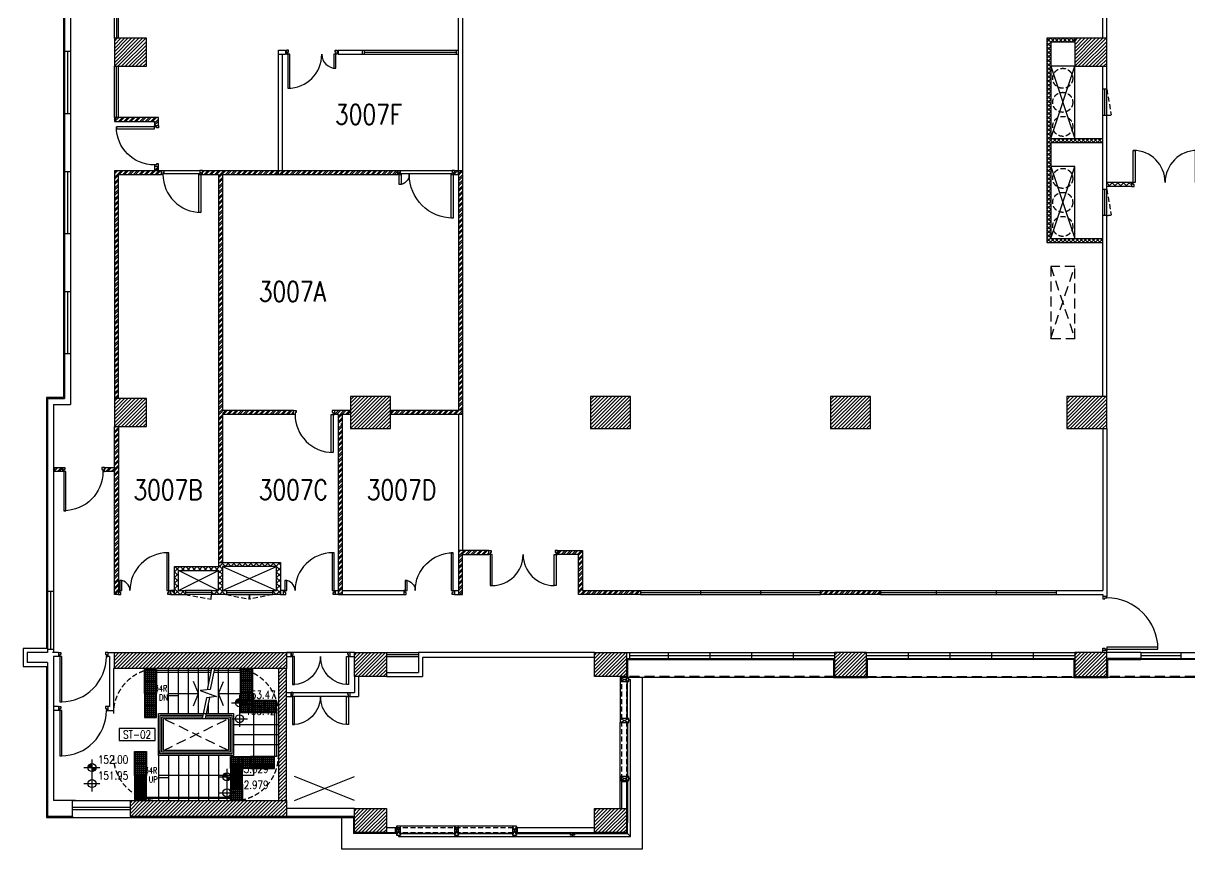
# Model space of a CAD drawing. Header units: millimetres. Extents: x -68474 to 336700, y -113450 to 53663.
# Drawn here: x 268350 to 297498, y -47675 to -27051 of the extents above; entities that cross this region are included whole.
import ezdxf
from ezdxf.enums import TextEntityAlignment as Align

# ---------------------------------------------------------------- set-up
doc = ezdxf.new("R2010")
doc.units = ezdxf.units.MM
doc.header["$LTSCALE"] = 1000
doc.linetypes.add('HIDDEN', pattern=[0.375, 0.25, -0.125])
doc.linetypes.add('HIDDEN2', pattern=[0.1875, 0.125, -0.0625])
for name, color, linetype in [('HATCH', 8, 'Continuous'), ('newL', 4, 'Continuous'), ('REF_LEV147-167$0$RLP315', 1, 'Continuous'), ('RLP032_S', 2, 'Continuous'), ('RLP046_T20', 3, 'Continuous'), ('RLP064_C51', 51, 'Continuous'), ('RLP223', 4, 'Continuous'), ('RLP223_C', 1, 'Continuous'), ('RLP223_H', 8, 'Continuous'), ('RLP240', 1, 'Continuous'), ('RLP280', 6, 'Continuous'), ('RLP314', 9, 'Continuous'), ('RLP315', 1, 'Continuous'), ('RLP340', 9, 'Continuous'), ('RLP383', 9, 'Continuous'), ('RLP390_C1', 1, 'Continuous'), ('RLP390_C2', 2, 'Continuous'), ('RLP390_C3', 3, 'Continuous'), ('RLP390_C9', 9, 'Continuous'), ('RLP390_S', 1, 'HIDDEN2'), ('RLP430_TAC', 8, 'Continuous'), ('RLP661', 1, 'Continuous'), ('RLP740', 1, 'Continuous')]:
    doc.layers.add(name, color=color, linetype=linetype)
doc.styles.add('RLP-SIMPLEX', font='SIMPLEX.shx', dxfattribs={"width": 0.8})
pattern_1 = [(45, (271025, -42775), (-67.3519, 67.3519), []), (45, (271069.9, -42775), (-67.3519, 67.3519), [])]
pattern_2 = [(45, (271025, -42875), (-67.3519, 67.3519), []), (45, (271069.9, -42875), (-67.3519, 67.3519), [])]
pattern_3 = [(45, (270625, -29605), (-67.352, 67.352), []), (45, (270669.9, -29605), (-67.352, 67.352), [])]
pattern_4 = [(45, (273325, -37069.67), (-67.3519, 67.3519), []), (45, (273369.9, -37069.67), (-67.3519, 67.3519), [])]

# ---------------------------------------------------------------- blocks, each defined once
blk = doc.blocks.new('LEV')
for p, q in [((-2, 0), (2, 0)), ((0, 2), (0, -2))]:
    blk.add_line(p, q)
blk.add_circle((0, 0), 1)
blk = doc.blocks.new('S-LEV')
blk.add_blockref('LEV', (0, 0))
at = {"style": 'RLP-SIMPLEX', "width": 0.8}
blk.add_attdef('SFL', (1.5, 1), '', height=2, dxfattribs=at)
blk = doc.blocks.new('LEV1')
for p, q in [((-2, 0), (2, 0)), ((-1, 0.05), (0, 0.05)), ((-0.99, 0.15), (0, 0.15)), ((-0.97, 0.25), (0, 0.25)), ((0, 2), (0, -2)), ((1, -0.05), (0, -0.05)), ((0.99, -0.15), (0, -0.15)), ((0.97, -0.25), (0, -0.25)), ((0.94, -0.35), (0, -0.35)), ((0.9, -0.45), (0, -0.45)), ((0.84, -0.55), (0, -0.55)), ((0.76, -0.65), (0, -0.65)), ((0.67, -0.75), (0, -0.75)), ((0.53, -0.85), (0, -0.85)), ((0.33, -0.95), (0, -0.95))]:
    blk.add_line(p, q)
blk.add_circle((0, 0), 1)
blk = doc.blocks.new('F-LEV')
for p, q in [((-0.94, 0.35), (0, 0.35)), ((-0.9, 0.45), (0, 0.45)), ((-0.84, 0.55), (0, 0.55)), ((-0.76, 0.65), (0, 0.65)), ((-0.67, 0.75), (0, 0.75)), ((-0.53, 0.85), (0, 0.85)), ((-0.33, 0.95), (0, 0.95))]:
    blk.add_line(p, q)
blk.add_blockref('LEV1', (0, 0))
at = {"style": 'RLP-SIMPLEX', "width": 0.8}
blk.add_attdef('FFL', (1.5, 1), '', height=2, dxfattribs=at)
blk = doc.blocks.new('D02d')
for points in [[(85, 100), (35, 100), (35, 1045), (85, 1045)], [(1235, 100), (1185, 100), (1185, 355), (1235, 355)]]:
    blk.add_lwpolyline(points, close=True)
for points in [[(0, 0), (60, 0), (60, 50), (35, 50), (35, 100), (0, 100)], [(1270, 0), (1210, 0), (1210, 50), (1235, 50), (1235, 100), (1270, 100)]]:
    blk.add_lwpolyline(points)
for centre, radius, start, end in [((35, 100), 945, 0, 90), ((1235, 100), 255, 90, 180)]:
    blk.add_arc(centre, radius, start, end)
blk = doc.blocks.new('TAC')
blk.add_lwpolyline([(0, 0), (300, 0), (300, 300), (0, 300)], close=True)
for centre in [(25, 275), (75, 275), (125, 275), (175, 275), (225, 275), (275, 275), (25, 225), (25, 175), (25, 125), (25, 75), (25, 25), (75, 225), (75, 175), (75, 125), (75, 75), (75, 25), (125, 225), (125, 175), (125, 125), (125, 75), (125, 25), (175, 225), (175, 175), (175, 125), (175, 75), (175, 25), (225, 225), (225, 175), (225, 125), (225, 75), (225, 25), (275, 225), (275, 175), (275, 125), (275, 75), (275, 25)]:
    blk.add_circle(centre, 17.5)
blk = doc.blocks.new('DOUBLE')
at = {"layer": 'RLP315'}
for points in [[(561658, 376133), (561673, 376133), (561673, 376183), (561673, 376183), (561673, 376183), (561623, 376183), (561623, 376083), (561623, 376083), (561623, 376083), (561658, 376083)], [(561708, 376083), (561658, 376083), (561658, 375383), (561708, 375383)], [(563008, 376083), (563058, 376083), (563058, 375383), (563008, 375383)], [(563058, 376133), (563043, 376133), (563043, 376183), (563043, 376183), (563043, 376183), (563093, 376183), (563093, 376083), (563093, 376083), (563093, 376083), (563058, 376083)]]:
    blk.add_lwpolyline(points, close=True, dxfattribs=at)
for centre, start, end in [((561658, 376083), 270, 0), ((563058, 376083), 180, 270)]:
    blk.add_arc(centre, 700, start, end, dxfattribs=at)
blk = doc.blocks.new('ST-ARR')
at = {"color": 4}
blk.add_lwpolyline([(-306, -125), (0, 0), (306, -125)], dxfattribs=at)
blk = doc.blocks.new('hollow-1')
at = {"layer": 'RLP390_C2'}
blk.add_line((-40, 0), (0, 0), dxfattribs=at)
blk.add_lwpolyline([(-260, -50), (-260, 50), (-40, 50), (-40, -50)], close=True, dxfattribs=at)
at = {"layer": 'RLP390_C9'}
for p, q in [((-260, 50), (-40, -50)), ((-260, -50), (-40, 50))]:
    blk.add_line(p, q, dxfattribs=at)
blk = doc.blocks.new('hollow-3a')
at = {"layer": 'RLP390_C2'}
blk.add_line((15, -15), (100, -100), dxfattribs=at)
blk.add_lwpolyline([(-100, -15), (15, -15), (15, 100), (0, 100), (0, 0), (-100, 0), (-100, -15)], dxfattribs=at)
blk = doc.blocks.new('ED1600D')
for points in [[(-1575, 100), (-1625, 100), (-1625, 875), (-1575, 875)], [(-25, 100), (25, 100), (25, 875), (-25, 875)]]:
    blk.add_lwpolyline(points, close=True)
for points in [[(-1660, 0), (-1600, 0), (-1600, 50), (-1625, 50), (-1625, 100), (-1660, 100)], [(60, 0), (0, 0), (0, 50), (25, 50), (25, 100), (60, 100)]]:
    blk.add_lwpolyline(points)
for centre, start, end in [((-1575, 100), 0, 90), ((-25, 100), 90, 180)]:
    blk.add_arc(centre, 775, start, end)
blk = doc.blocks.new('ED900L')
blk.add_lwpolyline([(85, 100), (35, 100), (35, 1050), (85, 1050)], close=True)
for points in [[(0, 0), (60, 0), (60, 50), (35, 50), (35, 100), (0, 100)], [(1020, 0), (960, 0), (960, 50), (985, 50), (985, 100), (1020, 100)]]:
    blk.add_lwpolyline(points)
blk.add_arc((35, 100), 950, 0, 90)
blk = doc.blocks.new('ST-MARK')
at = {"color": 2}
blk.add_lwpolyline([(-5.5, -1.5), (-5.5, 1.5), (3.5, 1.5), (3.5, -1.5)], close=True, dxfattribs=at)
at = {"style": 'RLP-SIMPLEX', "width": 0.8}
blk.add_attdef('STAIR_NO', text='', height=2, dxfattribs=at).set_placement((-1, 0), align=Align.MIDDLE)
blk = doc.blocks.new('hollow-1a')
at = {"layer": 'RLP390_C2'}
blk.add_line((40, 0), (0, 0), dxfattribs=at)
blk.add_lwpolyline([(40, -50), (40, 50), (100, 50), (100, -50)], close=True, dxfattribs=at)
at = {"layer": 'RLP390_C9'}
for p, q in [((40, 50), (100, -50)), ((40, -50), (100, 50))]:
    blk.add_line(p, q, dxfattribs=at)
blk = doc.blocks.new('ED1550D')
for points in [[(85, 100), (35, 100), (35, 900), (85, 900)], [(1585, 100), (1635, 100), (1635, 900), (1585, 900)]]:
    blk.add_lwpolyline(points, close=True)
for points in [[(0, 0), (60, 0), (60, 50), (35, 50), (35, 100), (0, 100)], [(1670, 0), (1610, 0), (1610, 50), (1635, 50), (1635, 100), (1670, 100)]]:
    blk.add_lwpolyline(points)
for centre, start, end in [((35, 100), 0, 90), ((1635, 100), 90, 180)]:
    blk.add_arc(centre, 800, start, end)
blk = doc.blocks.new('REF_LEV147-167$0$ED900L')
blk.add_lwpolyline([(85, 100), (35, 100), (35, 1050), (85, 1050)], close=True)
for points in [[(0, 0), (60, 0), (60, 50), (35, 50), (35, 100), (0, 100)], [(1020, 0), (960, 0), (960, 50), (985, 50), (985, 100), (1020, 100)]]:
    blk.add_lwpolyline(points)
blk.add_arc((35, 100), 950, 0, 90)
blk = doc.blocks.new('D02a')
for points in [[(-85, 100), (-35, 100), (-35, 1195), (-85, 1195)], [(-1385, 100), (-1335, 100), (-1335, 355), (-1385, 355)]]:
    blk.add_lwpolyline(points, close=True)
for points in [[(-1420, 0), (-1360, 0), (-1360, 50), (-1385, 50), (-1385, 100), (-1420, 100)], [(0, 0), (-60, 0), (-60, 50), (-35, 50), (-35, 100), (0, 100)]]:
    blk.add_lwpolyline(points)
for centre, radius, start, end in [((-35, 100), 1095, 90, 180), ((-1385, 100), 255, 0, 90)]:
    blk.add_arc(centre, radius, start, end)
blk = doc.blocks.new('ED1080L_1')
for points in [[(-85, 100), (-25, 100), (-25, 50), (-50, 50), (-50, 0), (-85, 0)], [(1145, 100), (1085, 100), (1085, 50), (1110, 50), (1110, 0), (1145, 0)]]:
    blk.add_lwpolyline(points)
blk.add_lwpolyline([(0, 0), (-50, 0), (-50, -1130), (0, -1130)], close=True)
blk.add_arc((-20, 0), 1130, 270, 0)
blk = doc.blocks.new('D02E__X')
for points in [[(660, -1), (710, -1), (710, 944), (660, 944)], [(-520, -1), (-470, -1), (-470, 254), (-520, 254)]]:
    blk.add_lwpolyline(points, close=True)
for points in [[(-555, -101), (-495, -101), (-495, -51), (-520, -51), (-520, -1), (-555, -1)], [(745, -101), (685, -101), (685, -51), (710, -51), (710, -1), (745, -1)]]:
    blk.add_lwpolyline(points)
for centre, radius, start, end in [((680, -1), 945, 90, 180), ((-520, -1), 255, 0, 90)]:
    blk.add_arc(centre, radius, start, end)
blk = doc.blocks.new('fsdfsdfs')
blk.add_lwpolyline([(85, 100), (35, 100), (35, 1080), (85, 1080)], close=True)
for points in [[(0, 0), (60, 0), (60, 50), (35, 50), (35, 100), (0, 100)], [(1050, 0), (990, 0), (990, 50), (1015, 50), (1015, 100), (1050, 100)]]:
    blk.add_lwpolyline(points)
blk.add_arc((35, 100), 980, 0, 90)

msp = doc.modelspace()

# ---------------------------------------------------------------- hatches: boundary and pattern name
at = {"layer": 'HATCH'}
h = msp.add_hatch(dxfattribs=at)
h.set_pattern_fill('ANSI31', color=256, scale=20, style=0)
h.set_pattern_definition([(45, (270625, -28125), (-44.9013, 44.9013), [])])
h.paths.add_polyline_path([(270625, -28125), (271425, -28125), (271425, -27425), (270625, -27425)])
h = msp.add_hatch(dxfattribs=at)
h.set_pattern_fill('ANSI31', color=256, scale=20, style=0)
h.set_pattern_definition([(45, (294625, -28125), (-44.9013, 44.9013), [])])
h.paths.add_polyline_path([(294625, -28125), (295425, -28125), (295425, -27425), (294625, -27425)])
h = msp.add_hatch(dxfattribs=at)
h.set_pattern_fill('ANSI31', color=256, scale=20, style=0)
h.set_pattern_definition([(45, (270625, -37125), (-44.9013, 44.9013), [])])
h.paths.add_polyline_path([(270625, -37125), (271425, -37125), (271425, -36425), (270625, -36425)])
h = msp.add_hatch(dxfattribs=at)
h.set_pattern_fill('ANSI31', color=256, scale=20, style=0)
h.set_pattern_definition([(45, (276525, -37175), (-44.9013, 44.9013), [])])
h.paths.add_polyline_path([(276525, -37175), (277525, -37175), (277525, -36375), (276525, -36375)])
h = msp.add_hatch(dxfattribs=at)
h.set_pattern_fill('ANSI31', color=256, scale=20, style=0)
h.set_pattern_definition([(45, (282525, -37175), (-44.9013, 44.9013), [])])
h.paths.add_polyline_path([(282525, -37175), (283525, -37175), (283525, -36375), (282525, -36375)])
h = msp.add_hatch(dxfattribs=at)
h.set_pattern_fill('ANSI31', color=256, scale=20, style=0)
h.set_pattern_definition([(45, (288525, -37175), (-44.9013, 44.9013), [])])
h.paths.add_polyline_path([(288525, -37175), (289525, -37175), (289525, -36375), (288525, -36375)])
h = msp.add_hatch(dxfattribs=at)
h.set_pattern_fill('ANSI31', color=256, scale=20, style=0)
h.set_pattern_definition([(45, (294425, -37175), (-44.9013, 44.9013), [])])
h.paths.add_polyline_path([(294425, -37175), (295425, -37175), (295425, -36375), (294425, -36375)])
h = msp.add_hatch(dxfattribs=at)
h.set_pattern_fill('ANSI31', color=256, scale=20, style=0)
h.set_pattern_definition([(45, (252625, -43375), (-44.90128, 44.90128), [])])
h.paths.add_polyline_path([(274925, -42775), (274925, -43175), (270625, -43175), (270625, -42775)])
h = msp.add_hatch(dxfattribs=at)
h.set_pattern_fill('ANSI31', color=256, scale=20, style=0)
h.set_pattern_definition([(45, (276625, -43375), (-44.9013, 44.9013), [])])
h.paths.add_polyline_path([(277425, -42775), (277425, -43375), (276625, -43375), (276625, -42775)])
h = msp.add_hatch(dxfattribs=at)
h.set_pattern_fill('ANSI31', color=256, scale=20, style=0)
h.set_pattern_definition([(45, (282625, -43375), (-44.9013, 44.9013), [])])
h.paths.add_polyline_path([(283425, -42775), (283425, -43375), (282625, -43375), (282625, -42775)])
h = msp.add_hatch(dxfattribs=at)
h.set_pattern_fill('ANSI31', color=256, scale=20, style=0)
h.set_pattern_definition([(45, (288625, -43375), (-44.9013, 44.9013), [])])
h.paths.add_polyline_path([(288625, -42775), (288625, -43375), (289425, -43375), (289425, -42775)])
h = msp.add_hatch(dxfattribs=at)
h.set_pattern_fill('ANSI31', color=256, scale=20, style=0)
h.set_pattern_definition([(45, (294625, -43375), (-44.9013, 44.9013), [])])
h.paths.add_polyline_path([(294625, -42775), (294625, -43375), (295425, -43375), (295425, -42775)])
h = msp.add_hatch(dxfattribs=at)
h.set_pattern_fill('ANSI31', color=256, scale=20, style=0)
h.set_pattern_definition([(45, (271025, -42775), (-44.9013, 44.9013), [])])
h.paths.add_polyline_path([(274725, -43175), (274725, -46475), (274925, -46475), (274925, -43175)])
h = msp.add_hatch(dxfattribs=at)
h.set_pattern_fill('ANSI31', color=256, scale=20, style=0)
h.set_pattern_definition([(45, (271025, -42575), (-44.9013, 44.9013), [])])
h.paths.add_polyline_path([(274925, -46875), (274925, -46475), (271025, -46475), (271025, -46875)])
h = msp.add_hatch(dxfattribs=at)
h.set_pattern_fill('ANSI31', color=256, scale=20, style=0)
h.set_pattern_definition([(45, (276625, -47275), (-44.9013, 44.9013), [])])
h.paths.add_polyline_path([(277425, -47275), (276625, -47275), (276625, -46675), (277425, -46675)])
h = msp.add_hatch(dxfattribs=at)
h.set_pattern_fill('ANSI31', color=256, scale=20, style=0)
h.set_pattern_definition([(45, (282625, -47275), (-44.9013, 44.9013), [])])
h.paths.add_polyline_path([(283425, -47275), (282625, -47275), (282625, -46675), (283425, -46675)])
at = {"layer": 'RLP223_H'}
h = msp.add_hatch(dxfattribs=at)
h.set_pattern_fill('_USER', color=256, scale=72, angle=45, style=0, double=1, pattern_type=0)
h.set_pattern_definition([(45, (294025, -27525), (-50.9117, 50.9117), []), (135, (294025, -27525), (-50.9117, -50.9117), [])])
h.paths.add_polyline_path([(294625, -27425), (293925, -27425), (293925, -32525), (295325, -32525), (295325, -32425), (294025, -32425), (294025, -30025), (295325, -30025), (295325, -29925), (294025, -29925), (294025, -27525), (294625, -27525)])
h = msp.add_hatch(dxfattribs=at)
h.set_pattern_fill('ANSI32', color=256, scale=10, style=0)
h.set_pattern_definition(pattern_3)
h.paths.add_polyline_path([(271025, -29405), (270625, -29405), (270625, -29505), (271025, -29505)])
h = msp.add_hatch(dxfattribs=at)
h.set_pattern_fill('ANSI32', color=256, scale=10, style=0)
h.set_pattern_definition(pattern_3)
h.paths.add_polyline_path([(271725, -29405), (271025, -29405), (271025, -29505), (271625, -29505), (271625, -29605), (271725, -29605)])
h = msp.add_hatch(dxfattribs=at)
h.set_pattern_fill('ANSI32', color=256, scale=10, style=0)
h.set_pattern_definition([(45, (270625, -36425.03), (-67.3519, 67.3519), []), (45, (270669.9, -36425.03), (-67.3519, 67.3519), [])])
h.paths.add_polyline_path([(271805, -30725), (271805, -30825), (270725, -30825), (270725, -36425), (270625, -36425), (270625, -30725)])
h = msp.add_hatch(dxfattribs=at)
h.set_pattern_fill('ANSI32', color=256, scale=10, style=0)
h.set_pattern_definition([(45, (271625, -30725), (-67.35, 67.35), []), (45, (271669.9, -30725), (-67.35, 67.35), [])])
h.paths.add_polyline_path([(271725, -30625), (271625, -30625), (271625, -30725), (271725, -30725)])
h = msp.add_hatch(dxfattribs=at)
h.set_pattern_fill('ANSI32', color=256, scale=10, style=0)
h.set_pattern_definition([(45, (272325, -40525), (-67.3519, 67.3519), []), (45, (272369.9, -40525), (-67.3519, 67.3519), [])])
h.paths.add_polyline_path([(277705, -30825), (277705, -30725), (272825, -30725), (272825, -30825), (273225, -30825), (273225, -40525), (273325, -40525), (273325, -30825)])
h = msp.add_hatch(dxfattribs=at)
h.set_pattern_fill('ANSI32', color=256, scale=10, style=0)
h.set_pattern_definition(pattern_1)
h.paths.add_polyline_path([(279225, -36725), (279325, -36725), (279325, -30725), (279125, -30725), (279125, -30825), (279225, -30825)])
h = msp.add_hatch(dxfattribs=at)
h.set_pattern_fill('_USER', color=256, scale=100, angle=45, style=0, double=1, pattern_type=0)
h.set_pattern_definition([(45, (271025, -43125), (-70.71068, 70.71068), []), (135, (271025, -43125), (-70.71068, -70.71068), [])])
h.paths.add_polyline_path([(296050, -31125), (296050, -31025), (295425, -31025), (295425, -31125)])
h = msp.add_hatch(dxfattribs=at)
h.set_pattern_fill('ANSI32', color=256, scale=10, style=0)
h.set_pattern_definition(pattern_4)
h.paths.add_polyline_path([(275105, -36725), (273325, -36725), (273325, -36825), (275105, -36825)])
h = msp.add_hatch(dxfattribs=at)
h.set_pattern_fill('ANSI32', color=256, scale=10, style=0)
h.set_pattern_definition(pattern_4)
h.paths.add_polyline_path([(276125, -36725), (276125, -36825), (276225, -36825), (276225, -37069.7), (276325, -37069.7), (276325, -36825), (276525, -36825), (276525, -36725)])
h = msp.add_hatch(dxfattribs=at)
h.set_pattern_fill('ANSI32', color=256, scale=10, style=0)
h.set_pattern_definition(pattern_4)
h.paths.add_polyline_path([(279325, -36825), (277525, -36825), (277525, -36725), (279325, -36725)])
h = msp.add_hatch(dxfattribs=at)
h.set_pattern_fill('ANSI32', color=256, scale=10, style=0)
h.set_pattern_definition(pattern_1)
h.paths.add_polyline_path([(270725, -37125), (270625, -37125), (270625, -41325), (270725, -41325), (270725, -41279.8), (270725, -41225)])
h = msp.add_hatch(dxfattribs=at)
h.set_pattern_fill('ANSI32', color=256, scale=10, style=0)
h.set_pattern_definition(pattern_1)
h.paths.add_polyline_path([(276225, -37075), (276225, -41325), (276325, -41325), (276325, -37075)])
h = msp.add_hatch(dxfattribs=at)
h.set_pattern_fill('ANSI32', color=256, scale=10, style=0)
h.set_pattern_definition([(45, (205675, -42775), (-67.35192, 67.35192), []), (45, (205719.9, -42775), (-67.35192, 67.35192), [])])
h.paths.add_polyline_path([(270625, -38250), (270625, -38150), (270375, -38150), (270375, -38250)])
h.paths.add_polyline_path([(269100, -38150), (269100, -38250), (269325, -38250), (269325, -38150)])
h = msp.add_hatch(dxfattribs=at)
h.set_pattern_fill('ANSI32', color=256, scale=10, style=0)
h.set_pattern_definition(pattern_1)
h.paths.add_polyline_path([(279325, -40325), (279980, -40325), (279980, -40225), (279225, -40225), (279225, -41325), (279325, -41325)])
h = msp.add_hatch(dxfattribs=at)
h.set_pattern_fill('ANSI32', color=256, scale=10, style=0)
h.set_pattern_definition(pattern_2)
h.paths.add_polyline_path([(282325, -40225), (281700, -40225), (281700, -40325), (282225, -40325), (282225, -41325), (283775, -41325), (283775, -41225), (282325, -41225)])
h = msp.add_hatch(dxfattribs=at)
h.set_pattern_fill('_USER', color=256, scale=100, angle=45, style=0, double=1, pattern_type=0)
h.set_pattern_definition([(45, (272125, -41325), (-70.7107, 70.7107), []), (135, (272125, -41325), (-70.7107, -70.7107), [])])
h.paths.add_polyline_path([(273425, -41325), (273425, -41225), (273325, -41225), (273325, -40625), (274675, -40625), (274675, -41225), (274575, -41225), (274575, -41325), (274775, -41325), (274775, -40525), (273225, -40525), (273225, -40625), (272125, -40625), (272125, -41325), (272400, -41325), (272400, -41225), (272225, -41225), (272225, -40725), (273225, -40725), (273225, -41225), (273050, -41225), (273050, -41325)])
h = msp.add_hatch(dxfattribs=at)
h.set_pattern_fill('ANSI32', color=256, scale=10, style=0)
h.set_pattern_definition([(135, (333825, -42875), (67.35192, 67.35192), []), (135, (333780.1, -42875), (67.35192, 67.35192), [])])
h.paths.add_polyline_path([(272025, -41225), (272125, -41225), (272125, -41325), (272025, -41325)])
h = msp.add_hatch(dxfattribs=at)
h.set_pattern_fill('ANSI32', color=256, scale=10, style=0)
h.set_pattern_definition(pattern_2)
h.paths.add_polyline_path([(289775, -41325), (289775, -41225), (288275, -41225), (288275, -41325)])

# ---------------------------------------------------------------- linework, layer by layer
at = {"color": 7}
for points in [[(274960, -27775), (274975, -27775), (274975, -27725), (274975, -27725), (274975, -27725), (274925, -27725), (274925, -27825), (274925, -27825), (274925, -27825), (274960, -27825)], [(275010, -27825), (274960, -27825), (274960, -28675), (275010, -28675)], [(276160, -28175), (276160, -27825), (276110, -27825), (276110, -28175)], [(276160, -27775), (276145, -27775), (276145, -27725), (276145, -27725), (276145, -27725), (276195, -27725), (276195, -27825), (276195, -27825), (276195, -27825), (276160, -27825)]]:
    msp.add_lwpolyline(points, close=True, dxfattribs=at)
for centre, radius, start, end in [((274960, -27825), 850, 270, 0), ((276160, -27825), 350, 180, 270)]:
    msp.add_arc(centre, radius, start, end, dxfattribs=at)
at = {"layer": 'newL'}
for p, q in [((279225, -30825), (279225, -21825)), ((274725, -30825), (274725, -27725)), ((274825, -30825), (274825, -27825)), ((276825, -27825), (276825, -27725))]:
    msp.add_line(p, q, dxfattribs=at)
at = {"layer": 'RLP046_T20'}
for p, q in [((268350, -43125), (268950, -43125)), ((268925, -43125), (268925, -46900)), ((268925, -46900), (269575, -46900)), ((271025, -46900), (276600, -46900)), ((276600, -46900), (276600, -47300)), ((277675, -47300), (276600, -47300))]:
    msp.add_line(p, q, dxfattribs=at)
for points in [[(269575, -46875), (269575, -46900)], [(271025, -46875), (271025, -46900)]]:
    msp.add_lwpolyline(points, dxfattribs=at)
at = {"layer": 'RLP064_C51'}
for points in [[(273600, -45350), (271725, -45350), (271725, -44300), (273600, -44300)], [(271850, -44425), (273475, -44425), (273475, -45225), (271850, -45225)]]:
    msp.add_lwpolyline(points, close=True, dxfattribs=at)
at = {"layer": 'RLP223'}
for p, q in [((279325, -21825), (279325, -36825)), ((295325, -27425), (295325, -21725)), ((295425, -27425), (295425, -21725)), ((269375, -26300), (269375, -27750)), ((269525, -26300), (269525, -27750)), ((269375, -27750), (269525, -27750)), ((274900, -27725), (274900, -27825)), ((276220, -27725), (276220, -27825)), ((295325, -36375), (295325, -28125)), ((295425, -36375), (295425, -28125)), ((295425, -28700), (295325, -28700)), ((269375, -29300), (269375, -30750)), ((269375, -29300), (269525, -29300)), ((269525, -29300), (269525, -30750)), ((295425, -29350), (295325, -29350)), ((269375, -30750), (269525, -30750)), ((270725, -36425), (270725, -30825)), ((271725, -30625), (271625, -30625)), ((271625, -30625), (271625, -30725)), ((271725, -30725), (271725, -30625)), ((271865, -30725), (272765, -30725)), ((271865, -30725), (271865, -30800)), ((271865, -30800), (272765, -30800)), ((272765, -30725), (272765, -30800)), ((273225, -30825), (273225, -40625)), ((273325, -30825), (273325, -36725)), ((277705, -30725), (277705, -30825)), ((277705, -30725), (277705, -30825)), ((277765, -30725), (279065, -30725)), ((277765, -30725), (277765, -30800)), ((277765, -30800), (279065, -30800)), ((279065, -30725), (279065, -30800)), ((279125, -30725), (279325, -30725)), ((279125, -30825), (279125, -30725)), ((279125, -30825), (279125, -30725)), ((279125, -30825), (279225, -30825)), ((279225, -30825), (279225, -36725)), ((296050, -31125), (296050, -31025)), ((295425, -31200), (295325, -31200)), ((295425, -31850), (295325, -31850)), ((269375, -32300), (269375, -33750)), ((269375, -32300), (269525, -32300)), ((269525, -32300), (269525, -33750)), ((269375, -33750), (269525, -33750)), ((269375, -35300), (269375, -36425)), ((269375, -35300), (269525, -35300)), ((269525, -35300), (269525, -36575)), ((268950, -36425), (268950, -41250)), ((268950, -36425), (269375, -36425)), ((269100, -36575), (269100, -41250)), ((269100, -36575), (269525, -36575)), ((275105, -36725), (273325, -36725)), ((276525, -36725), (276125, -36725)), ((279225, -36725), (277525, -36725)), ((275105, -36825), (273325, -36825)), ((276225, -36825), (276125, -36825)), ((276525, -36825), (276325, -36825)), ((279325, -36825), (277525, -36825)), ((279225, -36825), (279225, -40225)), ((279325, -36825), (279325, -40225)), ((295325, -37175), (295325, -41225)), ((295425, -37175), (295425, -41325)), ((272125, -41325), (272125, -40625)), ((272125, -40625), (273225, -40625)), ((272125, -41325), (272125, -40625)), ((272225, -41225), (272225, -40725)), ((272225, -40725), (273225, -40725)), ((273225, -41225), (273225, -40725)), ((273225, -41225), (273225, -40825)), ((273225, -41225), (273225, -40825)), ((273225, -41225), (273225, -40825)), ((269100, -41250), (268950, -41250)), ((272400, -41225), (272400, -41325)), ((273050, -41225), (273050, -41325)), ((273425, -41325), (273050, -41325)), ((273425, -41225), (273425, -41325)), ((274575, -41225), (274575, -41325)), ((276225, -41225), (276225, -41325)), ((276225, -41325), (276325, -41325)), ((276325, -41225), (277855, -41225)), ((276325, -41325), (277855, -41325)), ((277855, -41225), (277855, -41325)), ((279125, -41225), (279225, -41225)), ((279125, -41325), (279225, -41325)), ((294165, -41225), (295325, -41225)), ((294165, -41325), (295325, -41325)), ((295325, -41325), (295325, -41375)), ((295425, -41375), (295325, -41375)), ((295425, -41325), (295425, -41375)), ((268450, -42775), (268450, -43025)), ((268950, -42775), (268450, -42775)), ((269100, -42700), (268950, -42700)), ((268950, -42700), (268950, -42775)), ((269230, -42775), (269230, -42875)), ((270460, -42775), (270460, -42875)), ((270460, -42775), (270625, -42775)), ((274925, -42775), (275040, -42775)), ((282625, -42775), (278225, -42775)), ((278225, -42775), (278225, -43275)), ((283425, -42775), (283500, -42775)), ((283500, -42775), (283500, -42925)), ((295325, -42775), (295325, -42725)), ((295425, -42725), (295325, -42725)), ((295425, -42775), (295425, -42725)), ((296275, -42775), (295425, -42775)), ((296275, -42775), (296275, -42925)), ((297275, -42775), (297275, -42925)), ((297275, -42775), (298275, -42775)), ((268950, -43025), (268450, -43025)), ((268950, -43025), (268950, -46875)), ((270500, -42875), (270500, -44125)), ((282625, -42900), (278325, -42900)), ((278325, -42900), (278325, -43375)), ((283425, -42925), (283500, -42925)), ((296275, -42925), (295425, -42925)), ((297275, -42925), (298275, -42925)), ((270600, -43175), (270600, -44225)), ((270625, -43175), (270600, -43175)), ((276625, -43375), (276625, -43775)), ((276725, -43375), (276725, -43875)), ((277425, -43275), (278225, -43275)), ((277425, -43375), (278325, -43375)), ((274925, -43775), (275040, -43775)), ((276510, -43775), (276510, -43875)), ((276510, -43775), (276625, -43775)), ((276510, -43875), (276725, -43875)), ((269230, -44125), (269230, -44225)), ((270500, -44125), (270460, -44125)), ((270460, -44125), (270460, -44225)), ((270460, -44225), (270600, -44225)), ((283300, -46000), (283425, -46000)), ((283300, -46000), (283300, -46675)), ((283425, -46000), (283425, -46675)), ((269650, -46475), (269100, -46475)), ((269575, -46875), (268950, -46875)), ((277425, -47150), (277650, -47150)), ((277650, -47275), (277650, -47150)), ((277650, -47275), (277650, -47150)), ((280700, -47150), (282625, -47150)), ((280700, -47275), (280700, -47150)), ((277425, -47275), (277675, -47275)), ((280700, -47275), (282625, -47275))]:
    msp.add_line(p, q, dxfattribs=at)
for points in [[(294625, -27425), (293925, -27425), (293925, -32525), (295325, -32525)], [(294025, -27525), (294025, -29925)], [(294625, -27525), (294025, -27525)], [(274725, -27725), (274900, -27725)], [(274725, -27825), (274900, -27825)], [(276220, -27725), (279225, -27725)], [(276220, -27825), (279225, -27825)], [(271625, -29605), (271725, -29605), (271725, -29405), (270625, -29405), (270625, -29505), (271625, -29505), (271625, -29605)], [(294025, -29925), (295325, -29925)], [(294025, -30025), (294025, -32425)], [(294025, -30025), (295325, -30025)], [(270625, -30725), (271805, -30725)], [(270625, -30725), (270625, -36425)], [(270725, -30825), (271805, -30825)], [(271805, -30825), (271805, -30725)], [(272825, -30725), (277705, -30725)], [(272825, -30825), (272825, -30725)], [(272825, -30825), (273225, -30825)], [(273325, -30825), (277705, -30825)], [(277705, -30825), (277705, -30725)], [(277705, -30825), (277705, -30725)], [(277705, -30825), (277705, -30725)], [(279125, -30825), (279125, -30725)], [(279125, -30825), (279125, -30725)], [(279125, -30825), (279125, -30725)], [(296050, -31025), (295425, -31025)], [(296050, -31125), (295425, -31125)], [(294025, -32425), (295325, -32425)], [(275105, -36825), (275105, -36725)], [(276125, -36725), (276125, -36825)], [(273325, -36825), (273325, -40525)], [(276225, -41225), (276225, -41225), (276225, -36825)], [(276325, -41325), (276325, -36825)], [(270725, -37125), (270725, -41325), (270625, -41325), (270625, -37125)], [(269100, -38150), (269325, -38150), (269325, -38250), (269100, -38250)], [(279325, -41325), (279325, -40325), (279980, -40325), (279980, -40225), (279225, -40225), (279225, -41325)], [(282225, -41325), (282225, -40325), (281700, -40325), (281700, -40225), (282325, -40225), (282325, -41225), (283775, -41225), (283775, -41325), (282225, -41325)], [(273225, -40525), (274775, -40525), (274775, -41325), (274575, -41325)], [(273325, -40625), (273325, -41225), (273425, -41225)], [(274575, -41225), (274675, -41225), (274675, -40625), (273325, -40625)], [(272025, -41225), (272025, -41325)], [(272125, -41225), (272025, -41225), (272025, -41325)], [(272025, -41325), (272400, -41325)], [(272225, -41225), (272400, -41225)], [(273050, -41225), (273225, -41225)], [(274775, -41325), (274850, -41325), (274850, -41225), (274775, -41225)], [(276225, -41325), (276150, -41325), (276150, -41225), (276225, -41225)], [(276225, -41225), (276225, -41325)], [(279125, -41225), (279125, -41325)], [(279125, -41225), (279125, -41325)], [(279225, -41325), (279325, -41325)], [(294165, -41225), (294165, -41325)], [(269230, -42775), (269075, -42775)], [(269100, -42700), (269100, -42775)], [(274925, -42875), (275040, -42875), (275040, -42775)], [(276625, -42775), (276510, -42775), (276510, -42875), (276625, -42875)], [(269100, -42875), (269100, -46475)], [(269230, -42875), (269100, -42875)], [(270500, -42875), (270460, -42875)], [(274925, -43875), (275040, -43875), (275040, -43775)], [(269230, -44125), (269100, -44125)], [(269230, -44225), (269100, -44225)], [(270500, -44125), (270460, -44125)], [(269575, -46875), (269575, -46475)], [(276625, -46675), (274925, -46675)], [(276625, -46875), (274925, -46875)]]:
    msp.add_lwpolyline(points, dxfattribs=at)
for points in [[(270375, -38150), (270625, -38150), (270625, -38250), (270375, -38250)], [(288275, -41225), (289775, -41225), (289775, -41325), (288275, -41325)]]:
    msp.add_lwpolyline(points, close=True, dxfattribs=at)
at = {"layer": 'RLP223_C'}
for p, q in [((283450, -42950), (288600, -42950)), ((294600, -42950), (289450, -42950)), ((297275, -42950), (296275, -42950)), ((288600, -43400), (283485, -43400)), ((294600, -43400), (289450, -43400)), ((302100, -43400), (295450, -43400)), ((275040, -43775), (276510, -43775)), ((276510, -43875), (275040, -43875))]:
    msp.add_line(p, q, dxfattribs=at)
at = {"layer": 'RLP223_C', "linetype": 'HIDDEN'}
for p, q in [((288625, -43375), (283425, -43375)), ((289425, -43375), (294625, -43375)), ((302125, -43375), (295425, -43375))]:
    msp.add_line(p, q, dxfattribs=at)
at = {"layer": 'RLP223_C'}
for points in [[(269350, -27750), (269350, -29300)], [(269350, -30750), (269350, -32300)], [(269350, -33750), (269350, -35300)], [(268925, -41250), (268925, -42675)], [(269575, -46900), (271025, -46900)]]:
    msp.add_lwpolyline(points, dxfattribs=at)
at = {"layer": 'RLP223_H'}
msp.add_line((276625, -42775), (274925, -42775), dxfattribs=at)
at = {"layer": 'RLP240'}
for p, q in [((273051.9, -43175), (272943.6, -43704.6)), ((273006.4, -43895.4), (272898.1, -44425))]:
    msp.add_line(p, q, dxfattribs=at)
at = {"layer": 'RLP240', "color": 4}
for p, q in [((271975, -43850), (272225, -43850)), ((271725, -45900), (271975, -45900))]:
    msp.add_line(p, q, dxfattribs=at)
at = {"layer": 'RLP240', "linetype": 'HIDDEN'}
for p, q in [((273475, -45225), (271850, -44425)), ((271850, -45225), (273475, -44425))]:
    msp.add_line(p, q, dxfattribs=at)
at = {"layer": 'RLP240'}
for points in [[(271975, -44300), (271975, -43175)], [(272225, -44300), (272225, -43175)], [(272475, -44300), (272475, -43175)], [(272725, -44300), (272725, -43175)], [(273128.5, -43175), (273022.1, -43694.9), (272769.2, -43726.1), (273180.8, -43873.9), (272927.9, -43905.1), (272821.5, -44425)], [(272975, -43551.1), (272975, -43175)], [(273225, -44300), (273225, -43175)], [(273225, -44300), (273225, -43175)], [(273475, -44300), (273475, -43175)], [(273225, -43800), (274100, -43800), (274100, -45850), (271725, -45850)], [(271975, -43800), (272725, -43800)], [(272923.6, -44300), (273600, -44300), (273600, -45350), (271725, -45350), (271725, -44300), (272847.1, -44300)], [(272975, -44300), (272975, -44048.9)], [(271850, -45225), (271850, -44425), (272821.5, -44425)], [(272898.1, -44425), (273475, -44425), (273475, -45225), (271850, -45225)], [(273600, -44575), (274725, -44575)], [(273600, -44825), (274725, -44825)], [(273600, -45075), (274725, -45075)], [(271725, -45225), (271725, -46475)], [(271975, -45350), (271975, -46475)], [(272225, -45350), (272225, -46475)], [(272475, -45350), (272475, -46475)], [(272725, -45350), (272725, -46475)], [(272975, -45350), (272975, -46475)], [(273225, -45350), (273225, -46475)]]:
    msp.add_lwpolyline(points, dxfattribs=at)
at = {"layer": 'RLP240', "linetype": 'HIDDEN2'}
for centre, start, end in [((271725, -44300), 90, 180), ((273600, -44300), 360, 90), ((271725, -45350), 180, 270), ((273600, -45350), 270, 0)]:
    msp.add_arc(centre, 1125, start, end, dxfattribs=at)
at = {"layer": 'RLP280'}
for points in [[(270625, -28125), (271425, -28125), (271425, -27425), (270625, -27425)], [(294625, -28125), (295425, -28125), (295425, -27425), (294625, -27425)], [(270625, -37125), (271425, -37125), (271425, -36425), (270625, -36425)], [(276525, -37175), (277525, -37175), (277525, -36375), (276525, -36375)], [(282525, -37175), (283525, -37175), (283525, -36375), (282525, -36375)], [(288525, -37175), (289525, -37175), (289525, -36375), (288525, -36375)], [(294425, -37175), (295425, -37175), (295425, -36375), (294425, -36375)], [(274925, -42775), (274925, -43175), (270625, -43175), (270625, -42775)], [(277425, -42775), (277425, -43375), (276625, -43375), (276625, -42775)], [(283425, -42775), (283425, -43375), (282625, -43375), (282625, -42775)], [(288625, -42775), (288625, -43375), (289425, -43375), (289425, -42775)], [(294625, -42775), (294625, -43375), (295425, -43375), (295425, -42775)], [(274725, -43175), (274725, -46475), (274925, -46475), (274925, -43175)], [(274925, -46475), (274925, -46875), (271025, -46875), (271025, -46475), (274925, -46475)], [(277425, -47275), (276625, -47275), (276625, -46675), (277425, -46675)], [(283425, -47275), (282625, -47275), (282625, -46675), (283425, -46675)], [(283425, -47275), (282625, -47275), (282625, -46675), (283425, -46675)]]:
    msp.add_lwpolyline(points, close=True, dxfattribs=at)
at = {"layer": 'RLP314'}
for p, q in [((276875, -27825), (276875, -27725)), ((276875, -27775), (279175, -27775)), ((279175, -27825), (279175, -27725)), ((268950, -41250), (268950, -42700)), ((269025, -41250), (269025, -42700)), ((269100, -41250), (269100, -42700)), ((285275, -41225), (285275, -41325)), ((286775, -41225), (286775, -41325)), ((291165, -41225), (291165, -41325)), ((292665, -41225), (292665, -41325)), ((284465, -42775), (284465, -42925)), ((284465, -42775), (284465, -42925)), ((285505, -42775), (285505, -42925)), ((285505, -42775), (285505, -42925)), ((286545, -42775), (286545, -42925)), ((286545, -42775), (286545, -42925)), ((287585, -42775), (287585, -42925)), ((287585, -42775), (287585, -42925)), ((290465, -42775), (290465, -42925)), ((291505, -42775), (291505, -42925)), ((292545, -42775), (292545, -42925)), ((293585, -42775), (293585, -42925))]:
    msp.add_line(p, q, dxfattribs=at)
for points in [[(270625, -27425), (270625, -21825)], [(270675, -21825), (270675, -27425)], [(270725, -27425), (270725, -21825)], [(269375, -27750), (269375, -29300)], [(269450, -27750), (269450, -29300)], [(269525, -27750), (269525, -29300)], [(270625, -29405), (270625, -28125)], [(270675, -29405), (270675, -28125)], [(270725, -29405), (270725, -28125)], [(269375, -30750), (269375, -32300)], [(269450, -30750), (269450, -32300)], [(269525, -30750), (269525, -32300)], [(269375, -33750), (269375, -35300)], [(269450, -33750), (269450, -35300)], [(269525, -33750), (269525, -35300)], [(283775, -41225), (288275, -41225)], [(283775, -41275), (288275, -41275)], [(283775, -41325), (288275, -41325)], [(289775, -41225), (294165, -41225)], [(289775, -41275), (294165, -41275)], [(289775, -41325), (294165, -41325)], [(283500, -42775), (288625, -42775)], [(289425, -42775), (294625, -42775)], [(296275, -42775), (297275, -42775)], [(283500, -42850), (288625, -42850)], [(283500, -42925), (288625, -42925)], [(289425, -42850), (294625, -42850)], [(289425, -42925), (294625, -42925)], [(296275, -42850), (297275, -42850)], [(296275, -42925), (297275, -42925)], [(269575, -46475), (271025, -46475)], [(269575, -46637.5), (271025, -46637.5)], [(269575, -46700), (271025, -46700)]]:
    msp.add_lwpolyline(points, dxfattribs=at)
at = {"layer": 'RLP315'}
for p, q in [((273225, -41225), (272225, -40725)), ((272225, -41225), (273225, -40725)), ((273325, -41225), (274675, -40625)), ((273325, -40625), (274675, -41225)), ((272025, -41325), (272025, -41225)), ((272025, -41325), (272025, -41225)), ((276225, -41325), (276225, -41225)), ((276225, -41325), (276225, -41225)), ((277425, -42775), (278225, -42775)), ((277425, -42825), (278225, -42825)), ((294625, -42775), (294625, -43250)), ((294625, -42775), (294625, -43250)), ((277425, -42875), (278225, -42875)), ((275125, -46475), (276625, -45875)), ((276625, -46475), (275125, -45875))]:
    msp.add_line(p, q, dxfattribs=at)
for points in [[(295325, -41375), (295325, -41435), (295375, -41435), (295375, -41410), (295425, -41410), (295425, -41375)], [(295325, -42725), (295325, -42665), (295375, -42665), (295375, -42690), (295425, -42690), (295425, -42725)]]:
    msp.add_lwpolyline(points, dxfattribs=at)
msp.add_lwpolyline([(295425, -42640), (295425, -42690), (296705, -42690), (296705, -42640)], close=True, dxfattribs=at)
msp.add_arc((295425, -42690), 1280, 0, 90, dxfattribs=at)
at = {"layer": 'RLP340'}
for p, q in [((271767.5, -45307.5), (271767.5, -44342.5)), ((271767.5, -44342.5), (272838.4, -44342.5))]:
    msp.add_line(p, q, dxfattribs=at)
for points in [[(273041.7, -43225), (271675, -43225), (271675, -43265)], [(271675, -43265), (273033.5, -43265)], [(273110.1, -43265), (273775, -43265), (273775, -43225), (273118.3, -43225)], [(274635, -45375), (274635, -44275), (274675, -44275), (274675, -45375), (274635, -45375)], [(272915, -44342.5), (273557.5, -44342.5), (273557.5, -45307.5), (271767.5, -45307.5)], [(271807.5, -45267.5), (271807.5, -44382.5), (272830.2, -44382.5)], [(272906.8, -44382.5), (273517.5, -44382.5), (273517.5, -45267.5), (271807.5, -45267.5)], [(271425, -46385), (273525, -46385), (273525, -46425), (271425, -46425), (271425, -46385)]]:
    msp.add_lwpolyline(points, dxfattribs=at)
at = {"layer": 'RLP383'}
for p, q in [((283825, -47675), (283825, -43400)), ((283440, -44425), (283440, -43500)), ((283450, -44425), (283450, -43500)), ((283525, -47375), (283525, -43450)), ((283440, -44525), (283440, -45875)), ((283450, -44525), (283450, -45875)), ((283440, -47290), (283440, -45975)), ((283440, -45975), (283440, -47025)), ((283450, -47300), (283450, -45975)), ((283450, -45975), (283450, -47025)), ((276300, -46900), (276300, -47675)), ((277725, -47375), (283525, -47375)), ((277775, -47290), (279125, -47290)), ((277775, -47300), (279125, -47300)), ((279225, -47290), (280575, -47290)), ((279225, -47300), (280575, -47300)), ((280675, -47290), (282025, -47290)), ((280675, -47300), (282025, -47300)), ((282125, -47290), (283440, -47290)), ((282125, -47300), (283450, -47300)), ((276300, -47675), (283825, -47675))]:
    msp.add_line(p, q, dxfattribs=at)
at = {"layer": 'RLP390_C1'}
for p, q in [((283265, -43375), (283265, -44425)), ((283265, -45875), (283265, -44525)), ((283265, -46675), (283265, -45875)), ((280575, -47115), (277775, -47115))]:
    msp.add_line(p, q, dxfattribs=at)
at = {"layer": 'RLP390_C3'}
for p, q in [((269350, -26300), (269350, -27750)), ((269375, -27750), (269350, -27750)), ((269350, -29300), (269350, -30750)), ((269375, -29300), (269350, -29300)), ((269375, -30750), (269350, -30750)), ((269350, -32300), (269350, -33750)), ((269375, -32300), (269350, -32300)), ((269375, -33750), (269350, -33750)), ((269350, -35300), (269350, -36400)), ((269375, -35300), (269350, -35300)), ((268350, -42675), (268350, -43125)), ((268950, -42675), (268350, -42675)), ((283450, -42925), (283450, -43400)), ((294600, -42925), (294600, -43400)), ((295450, -43400), (295450, -42950)), ((295450, -42950), (296275, -42950)), ((296275, -42950), (296275, -42925)), ((294600, -43400), (295450, -43400))]:
    msp.add_line(p, q, dxfattribs=at)
for points in [[(294625, -28125), (294025, -28125), (294025, -29925), (294625, -29925)], [(294625, -30625), (294025, -30625), (294025, -32425), (294625, -32425)]]:
    msp.add_lwpolyline(points, close=True, dxfattribs=at)
for points in [[(269350, -36400), (268925, -36400), (268925, -41250), (268950, -41250)], [(288600, -42925), (288600, -43400), (289450, -43400), (289450, -42925)], [(298275, -42925), (298275, -42950), (297275, -42950), (297275, -42925)]]:
    msp.add_lwpolyline(points, dxfattribs=at)
at = {"layer": 'RLP390_S'}
for p, q in [((283300, -43375), (283300, -46000)), ((283425, -43375), (283425, -46000)), ((277650, -47150), (280700, -47150)), ((277650, -47275), (280700, -47275))]:
    msp.add_line(p, q, dxfattribs=at)
at = {"layer": 'RLP661'}
for points in [[(294025, -28125), (294625, -29925)], [(294025, -29925), (294625, -28125)], [(294025, -30625), (294625, -32425)], [(294025, -32425), (294625, -30625)]]:
    msp.add_lwpolyline(points, dxfattribs=at)
at = {"layer": 'RLP661', "linetype": 'HIDDEN'}
msp.add_lwpolyline([(294625, -33125), (294025, -33125), (294025, -34925), (294625, -34925)], close=True, dxfattribs=at)
for points in [[(294025, -33125), (294625, -34925)], [(294025, -34925), (294625, -33125)]]:
    msp.add_lwpolyline(points, dxfattribs=at)
at = {"layer": 'RLP661', "linetype": 'HIDDEN2'}
for centre in [(294325, -28425), (294325, -29025), (294325, -29625), (294325, -30925), (294325, -31525), (294325, -32125)]:
    msp.add_circle(centre, 250, dxfattribs=at)
at = {"layer": 'RLP740'}
for p, q in [((295325, -29350), (295325, -28700)), ((295375, -29350), (295375, -28700)), ((295425, -29350), (295425, -28700)), ((295325, -31850), (295325, -31200)), ((295375, -31850), (295375, -31200)), ((295425, -31850), (295425, -31200)), ((273050, -41225), (272400, -41225)), ((273050, -41275), (272400, -41275)), ((273050, -41325), (272400, -41325)), ((273425, -41225), (274575, -41225)), ((273425, -41275), (274575, -41275)), ((273425, -41325), (274575, -41325))]:
    msp.add_line(p, q, dxfattribs=at)
at = {"layer": 'RLP740', "linetype": 'HIDDEN2'}
for p, q in [((295425, -28700), (295537.9, -29340.1)), ((295425, -31200), (295537.9, -31840.1)), ((272400, -41325), (273040.1, -41437.9)), ((273425, -41325), (273990.1, -41437.9)), ((274575, -41325), (274009.9, -41437.9))]:
    msp.add_line(p, q, dxfattribs=at)
for centre, start, end in [((295425, -28700), 270, 280), ((295425, -31200), 270, 280), ((272400, -41325), 350, 0), ((273350, -41325), 350, 0), ((274650, -41325), 180, 190)]:
    msp.add_arc(centre, 650, start, end, dxfattribs=at)

# ---------------------------------------------------------------- block references
at = {"xscale": -1}
for p, rotation in [((283525, -43450), 180), ((283525, -44475), 180), ((283525, -45925), 180), ((277725, -47375), 90), ((279175, -47375), 90), ((280625, -47375), 90)]:
    msp.add_blockref('hollow-1', p, dxfattribs=dict(at, rotation=rotation))
msp.add_blockref('hollow-3a', (283425, -47275))
at = {"rotation": 90}
msp.add_blockref('hollow-1a', (282075, -47375), dxfattribs=at)
at = {"layer": 'REF_LEV147-167$0$RLP315', "extrusion": (0, 0, -1), "zscale": -1, "rotation": 270}
msp.add_blockref('REF_LEV147-167$0$ED900L', (-271725, -29605), dxfattribs=at)
at = {"layer": 'RLP032_S', "xscale": 100, "yscale": 100, "zscale": 100}
for p, values in [((273750.8, -44027.6), {'FFL': '153.47'}), ((270065.8, -45648.3), {'FFL': '152.00'}), ((273435.1, -45879.7), {'FFL': '153.029'})]:
    msp.add_blockref('F-LEV', p, dxfattribs=at).add_auto_attribs(values)
at = {"layer": 'RLP032_S', "xscale": 100, "yscale": 100}
for p, values in [((273750.8, -44427.6), {'SFL': '153.42'}), ((270065.8, -46048.3), {'SFL': '151.95'}), ((273435.1, -46279.7), {'SFL': '152.979'})]:
    msp.add_blockref('S-LEV', p, dxfattribs=at).add_auto_attribs(values)
at = {"layer": 'RLP240', "extrusion": (0, 0, -1), "zscale": -1, "rotation": 90}
msp.add_blockref('ST-ARR', (-272725, -43800), dxfattribs=at)
at = {"layer": 'RLP240', "rotation": 90}
msp.add_blockref('ST-ARR', (273225, -43800), dxfattribs=at)
at = {"layer": 'RLP240'}
ref = msp.add_blockref('ST-MARK', (271092.1, -44825), dxfattribs=dict(at, xscale=-100, yscale=100, zscale=100))
ref.add_attrib('STAIR_NO', 'ST-02', dxfattribs={"layer": '0', "height": 200, "style": 'RLP-SIMPLEX', "width": 0.8}).set_placement((271192.1, -44825), align=Align.MIDDLE)
at = {"layer": 'RLP315'}
for name, p in [('ED1550D', (296050, -31125)), ('D02E__X', (271279.8, -41224.5)), ('D02E__X', (275404.8, -41224.5)), ('ED1080L_1', (269315, -42875)), ('ED1080L_1', (269315, -44225))]:
    msp.add_blockref(name, p, dxfattribs=at)
at = {"layer": 'RLP315', "rotation": 180}
for name, p in [('ED900L', (272825, -30725)), ('ED900L', (276125, -36725)), ('ED1600D', (280040, -40225))]:
    msp.add_blockref(name, p, dxfattribs=at)
at = {"layer": 'RLP315', "xscale": -1, "rotation": 180}
for name, p in [('D02a', (279125, -30725)), ('fsdfsdfs', (269325, -38150))]:
    msp.add_blockref(name, p, dxfattribs=at)
at = {"layer": 'RLP315', "xscale": -1}
for name, p in [('D02d', (279125, -41325)), ('DOUBLE', (838132.9, -418958.3)), ('DOUBLE', (838132.9, -419958.3))]:
    msp.add_blockref(name, p, dxfattribs=at)
at = {"layer": 'RLP430_TAC', "xscale": -1}
for p in [(271675, -43500), (274075, -43475), (271675, -43800), (274075, -43775), (271425, -45550), (271425, -45850)]:
    msp.add_blockref('TAC', p, dxfattribs=at)
at = {"layer": 'RLP430_TAC'}
for p, rotation in [((271675, -43800), 180), ((274075, -43775), 180), ((274075, -43975), 180), ((274375, -43975), 180), ((274675, -43975), 180), ((271675, -44100), 180), ((274025, -45375), 270), ((274325, -45375), 270), ((271425, -45850), 180), ((271425, -46150), 180)]:
    msp.add_blockref('TAC', p, dxfattribs=dict(at, rotation=rotation))
at = {"layer": 'RLP430_TAC', "xscale": -1}
for p, rotation in [((273825, -45375), 90), ((274025, -45375), 90), ((273525, -46175), 180)]:
    msp.add_blockref('TAC', p, dxfattribs=dict(at, rotation=rotation))
at = {"layer": 'RLP430_TAC'}
for p in [(273525, -45875), (273525, -46175)]:
    msp.add_blockref('TAC', p, dxfattribs=at)

# ---------------------------------------------------------------- texts
at = {"layer": 'newL', "style": 'RLP-SIMPLEX', "width": 0.8}
for s, p in [('3007F', (276137.8, -29579.3)), ('3007A', (274231.5, -34003.4)), ('3007B', (271100, -38960.1)), ('3007C', (274231.5, -38960.1)), ('3007D', (276933.9, -38960.1))]:
    msp.add_text(s, height=500, dxfattribs=at).set_placement(p)
at = {"layer": 'RLP240', "style": 'RLP-SIMPLEX', "width": 0.8}
for s, p in [('34R', (271632.5, -43744.4)), ('DN', (271741.1, -43969.4)), ('34R', (271382.5, -45794.4)), ('UP', (271485.4, -46019.4))]:
    msp.add_text(s, height=150, dxfattribs=at).set_placement(p)

doc.saveas('drawing.dxf')
